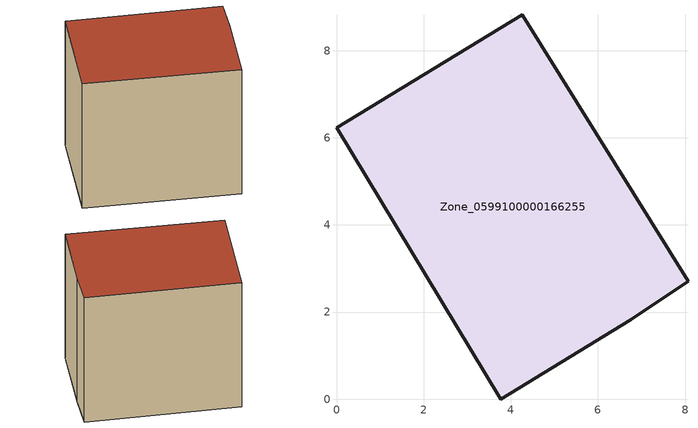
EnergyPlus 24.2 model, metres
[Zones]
Zone_0599100000166255
 floor ground (C_G): 0,6.23 4.26,8.82 8.07,2.71 6.75,1.83 3.77,0 z0
 wall outside (C_F): 4.26,8.82 0,6.23 3.77,0 6.75,1.83 8.07,2.71 4.26,8.82 z0:6.83
 roof outside (C_R): 8.07,2.71 4.26,8.82 0,6.23 3.77,0 6.75,1.83 z6.83
[BUILDING]
Pand.0599100000166255: North Axis=0; Terrain=City; Loads Convergence Tolerance Value=0.04; Temperature Convergence Tolerance Value=0.4; Solar Distribution=FullExterior; Maximum Number of Warmup Days=25; Minimum Number of Warmup Days=1
[Site:Location]
Rotterdam.The.Hague.AP_ZH_NLD Design_Conditions: Latitude=51.96; Longitude=4.45; Time Zone=1; Elevation=-4.5
[SITE:GROUNDTEMPERATURE:BUILDINGSURFACE]
18, 18, 18, 18, 18, 18, 18, 18, 18, 18, 18, 18
[MATERIAL] Thermal Absorptance=0.9; Solar Absorptance=0.7; Visible Absorptance=0.7
Name | Roughness | Thickness | Conductivity | Density | Specific Heat
G.TC.1946 | MediumSmooth | 0.15 | 1 | 540 | 1210
F.TC.1946 | Rough | 0.3 | 0.857143 | 1920 | 840
R.TC.1946 | MediumRough | 0.2 | 0.909091 | 1500 | 1000
[CONSTRUCTION]
C_G: G.TC.1946
C_F: F.TC.1946
C_R: R.TC.1946
[ZONE]
Zone_0599100000166255: Type=1; Multiplier=1; Ceiling Height=Autocalculate; Volume=Autocalculate; Floor Area=autocalculate; Part of Total Floor Area=Yes
[ZONEINFILTRATION:DESIGNFLOWRATE]
Infil_Zone_0599100000166255: Zone or ZoneList or Space or SpaceList=Zone_0599100000166255; Schedule=AlwaysOn; Design Flow Rate Calculation Method=Flow/Area; Flow Rate per Floor Area=0.003; Constant Term Coefficient=1; Temperature Term Coefficient=0; Velocity Term Coefficient=0; Velocity Squared Term Coefficient=0
[HVACTEMPLATE:ZONE:IDEALLOADSAIRSYSTEM]
Zone_0599100000166255: Maximum Heating Supply Air Temperature=50; Minimum Cooling Supply Air Temperature=13; Maximum Heating Supply Air Humidity Ratio=0.0156; Minimum Cooling Supply Air Humidity Ratio=0.0077; Heating Limit=NoLimit; Cooling Limit=NoLimit; Dehumidification Control Type=ConstantSensibleHeatRatio; Cooling Sensible Heat Ratio=0.7; Dehumidification Setpoint=60; Humidification Control Type=None; Humidification Setpoint=30; Outdoor Air Method=None; Outdoor Air Flow Rate per Person=0.00944; Outdoor Air Flow Rate per Zone Floor Area=0; Outdoor Air Flow Rate per Zone=0; Demand Controlled Ventilation Type=None; Outdoor Air Economizer Type=NoEconomizer; Heat Recovery Type=None; Sensible Heat Recovery Effectiveness=0.7; Latent Heat Recovery Effectiveness=0.65
[ZONECONTROL:THERMOSTAT]
ThermostatControl_Zone_0599100000166255: Zone or ZoneList=Zone_0599100000166255; Control Type Schedule=DualSetpointControlType; Control 1=Thermostat_Zone_0599100000166255; Temperature Difference Between Cutout And Setpoint=0
[THERMOSTATSETPOINT:DUALSETPOINT]
Thermostat_Zone_0599100000166255: Heating Setpoint Temperature Schedule=HeatingSetpoint_Zone_0599100000166255; Cooling Setpoint Temperature Schedule=CoolingSetpoint_Zone_0599100000166255
[SCHEDULE:COMPACT]
HeatingSetpoint_Zone_0599100000166255: Through: 12/31, For: AllDays, Until: 24:00, 21
CoolingSetpoint_Zone_0599100000166255: Through: 12/31, For: AllDays, Until: 24:00, 24
DualSetpointControlType: Through: 12/31, For: AllDays, Until: 24:00, 4
AlwaysOn: Through: 12/31, For: AllDays, Until: 24:00, 1
